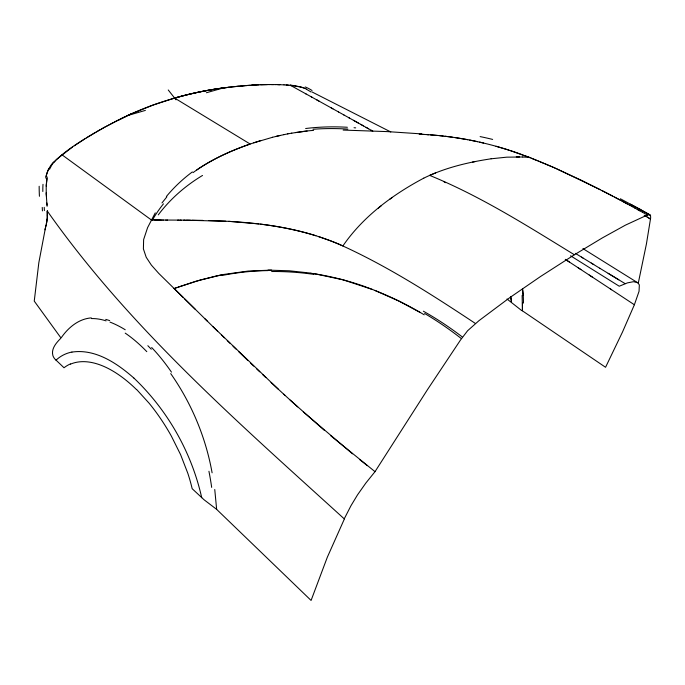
<?xml version="1.0" encoding="UTF-8"?>
<svg xmlns="http://www.w3.org/2000/svg" width="685" height="685" viewBox="0 0 685 685"><rect width="100%" height="100%" fill="white"/><g stroke="black" fill="none" stroke-linecap="round" stroke-linejoin="round"><path stroke-width="1.03" d="M46.212 185.892L46.237 193.487M46.212 186.08L47.205 176.97M46.246 185.224L46.914 178.579M47.111 219.414L47.059 219.817A21.098 9.051 87.2 0 1 46.691 222.36L46.571 222.933M46.537 223.105L46.374 223.867M45.433 227.994L46.76 221.871A25.833 10.917 87.3 0 0 47.248 211.134M45.005 229.835L45.219 228.918M45.39 228.182L38.84 262.638L34.25 301.1L61.033 338.048C67.986 327.815 78.492 318.876 91.293 317.891M45.27 228.67L45.553 227.446M46.118 225.057L45.664 226.966M507.003 299.002L521.482 310.408A5.386 4.846 85.7 0 0 522.227 310.707L605.557 367.28L622.502 332.019L634.378 304.757L639.045 291.322L639.336 284.926L637.812 282.657L633.462 281.706L627.426 282.879L619.24 286.227L570.571 255.788M49.585 169.263L50.724 166.917M344.375 518.982L327.31 557.265L311.084 600.437L216.648 509.366L204.113 499.81L192.168 488.696A108.281 54.791 62.4 0 0 187.844 473.369L180.575 454.592L171.447 436.259A118.873 59.758 62.4 0 0 149.065 403.165L136.572 389.431M155.247 212.889L147.6 227.617L143.627 239.587L143.396 248.903L146.205 257.26L151.368 265.095L158.774 273.418L217.642 331.257M47.334 210.552L47.359 211.134C129.765 328.235 238.937 423.099 344.23 518.853L350.994 505.676L357.536 494.835L365.85 483.045L375.012 471.657L427.517 389.585L460.457 340.085L467.607 330.735L478.969 320.666L509.563 297.795L540.611 276.457L574.381 254.769M161.985 202.931L166.84 196.86M53.764 162.379L55.802 160.102M60.485 338.595C56.161 342.954 51.015 348.905 52.882 355.524A17.433 11.585 4.5 0 0 54.92 359.06L64.022 367.768A112.828 56.855 62.5 0 1 70.435 363.923M56.333 159.562L72.524 147.01M423.758 178.151C392.599 194.694 363.033 216.588 342.894 245.941C316.787 234.201 288.668 227.608 260.334 224.106M378.377 208.103L381.151 205.877M95.087 132.565C80.599 141.667 65.135 150.238 53.37 162.867A44.182 35.235 47.3 0 0 50.707 166.9M389.525 199.455L392.325 197.4M74.271 145.794L84.632 138.927M196.826 169.889C213.215 158.697 231.461 150.52 250.153 144.03L174.641 98.075L153.106 105.036L131.417 113.847M86.301 137.865L105.387 126.785M96.123 131.965L100.258 129.611M101.294 129.037L115.731 121.408M106.466 126.22L107.502 125.672M108.53 125.124L109.566 124.576M110.602 124.036L113.684 122.444M114.318 122.118L118.796 119.866M116.133 121.202L122.701 117.957M118.651 119.944L119.336 119.61M118.95 119.798L120.003 119.276M120.663 118.95L121.314 118.633M120.834 118.865L121.956 118.325M121.853 118.359L123.591 117.529M123.206 117.709L127.008 115.885M122.872 117.871L125.329 116.69M123.822 117.418L124.43 117.118M125.03 116.835L125.62 116.544M423.767 178.151C444.865 167.774 467.983 162.285 491.119 158.792M125.92 116.407L127.376 115.714M126.93 115.928L128.943 114.977M127.838 115.5L130.287 114.361M129.191 114.866L129.936 114.523M130.184 114.404L131.1 113.984M130.672 114.181L131.905 113.624M435.643 172.877L429.666 175.386C480.759 196.235 527.501 226.016 574.39 254.76L602.389 237.883L625.414 225.151L645.69 215.775L649.174 214.679L650.536 215.552L650.656 217.856L646.434 243.894L638.283 283.111L582.909 248.586M183.212 297.461L174.144 288.573L174.675 288.385M174.144 288.573L176.131 287.837M175.026 288.257L195.662 281.347L216.357 275.969M178.134 287.109L200.491 279.942L221.88 274.831M253.715 142.831L272.57 137.274M261.25 140.434C239.69 147.069 218.549 155.683 199.592 168.039A307.094 211.391 35.4 0 0 193.076 172.611M127.949 115.448L145.366 110.405M206.425 92.74L223.13 87.997M174.641 98.075C204.738 89.427 236.042 85.24 267.321 84.589M272.459 137.291L280.199 135.442M276.226 136.358L284.035 134.62M472.479 162.105L475.587 161.472M283.821 134.662L287.897 133.858M287.649 133.9L291.776 133.155M71.942 352.099C95.352 348.554 117.101 363.307 133.832 378.009M291.493 133.207L303.549 131.452M295.363 132.573L307.128 131.058M491.102 158.792L506.78 157.165L522.792 156.993M224.74 87.783L216.563 88.913A555.818 407.498 54.6 0 0 174.666 98.101A550.243 404.347 54.3 0 0 127.907 115.414M224.218 87.851L226.923 87.517L225.305 87.714M227.471 87.449L229.09 87.252M228.55 87.32L231.787 86.944M232.326 86.884L244.083 85.728M235.546 86.533L236.616 86.43M237.686 86.319L238.217 86.267M241.951 85.908L243.021 85.813M244.083 85.728L250.436 85.248M246.206 85.556L247.268 85.479M255.736 84.949L251.489 85.18L258.896 84.803M260.737 84.734L269.419 84.563M269.222 84.572L273.606 84.58M267.989 270.121L289.224 270.781L310.921 273.135M271.568 270.113L248.27 271.054L223.867 274.437A398.987 318.071 88.6 0 0 216.366 275.995M271.337 84.563L275.695 84.606M167.054 220.056L178.562 220.108M165.804 220.048L167.474 220.073M177.715 220.125L185.147 220.15M166.035 220.065L163.193 220.048M179.872 220.116L181.182 220.125M161.788 220.039L163.321 220.039M516.327 156.865L519.547 156.891M160.384 220.031L162.097 220.031M183.734 220.159L228.687 221.332L258.793 223.918M160.864 220.022L156.231 219.996M186.483 220.159L190.516 220.202M159.648 220.005L154.185 219.971M191.869 220.21L202.88 220.39M156.034 219.971L152.472 219.919M153.063 219.953L151.299 219.902L61.967 154.793M152.618 219.945L151.291 219.928M275.558 84.597L279.865 84.7M277.665 84.64L284.035 84.863M343.159 130.073L387.308 131.606L421.797 133.917M208.497 220.519L225.75 221.178M283.975 84.863L290.851 85.274M419.828 134.234C455.123 135.741 490.16 142.763 523.263 155.101M419.186 134.2L425.179 134.525M522.792 156.993L529.342 157.413L553.009 167.191L582.156 180.635L612.544 196.021M286.107 84.974L288.197 85.094M228.73 221.349C258.168 223.01 287.691 226.923 315.913 235.734M426.935 134.637L428.724 134.757M306.015 93.922L290.269 85.231L299.979 86.704A36.322 25.927 54.4 0 1 303.952 88.04L304.979 88.553M291.039 85.282L291.81 85.342M430.514 134.885L437.732 135.493M291.998 85.36L292.769 85.428M292.957 85.445L302.847 87.646M439.556 135.673L443.212 136.058M445.053 136.264L452.485 137.206M454.36 137.471L467.744 139.68M313.764 273.572L343.091 279.822L372.614 289.541M469.696 140.048L477.599 141.675M479.603 142.12L483.636 143.062M496.026 146.265L508.861 150.126M105.721 319.373L109.694 320.606M509.948 150.477L529.342 157.413M318.568 236.573L331.805 241.283M365.242 286.792C385.749 294.19 405.546 303.566 424.22 314.817M524.393 155.521L530.087 157.696M332.336 241.488L338.929 244.194M531.235 158.141L536.997 160.444M374.798 290.389L398.773 300.998L420.384 312.591M538.153 160.915L539.318 161.395M540.474 161.865L543.967 163.321M545.14 163.809L551.005 166.318M339.263 244.339C387.239 265.9 431.661 294.473 475.407 323.474M552.178 166.823L553.36 167.337M554.542 167.859L555.723 168.382M556.905 168.904L600.248 189.651M311.932 91.91L390.792 131.965M601.944 190.516L619.968 199.952M306.306 89.161L310.973 91.936M614.462 197.032L627.434 203.976M620.387 198.778L640.278 209.49L630.5 204.164M622.023 201.056L629.935 205.329M629.635 205.166L632.435 206.699M632.178 206.553L634.935 208.069M634.721 207.957L639.961 210.852M637.281 209.362L642.479 212.247M290.269 85.231L291.271 85.779M305.433 93.605L311.958 97.21M311.324 96.859L319.133 101.183M316.675 99.822L332.927 108.838M649.851 214.816L639.953 209.31L650.125 214.987M331.24 107.905L338.587 111.989M338.407 111.886L343.921 114.96M642.393 212.204L647.53 215.073M343.519 114.737L349.47 118.06M348.477 117.512L363.512 125.937M353.46 120.303L358.478 123.112M360.652 124.327L371.972 130.707M366.047 127.359L368.581 128.789M371.124 130.227L372.82 131.186M644.191 215.27L650.433 218.969L647.274 217.085M645.176 215.852L646.229 216.46M618.786 279.797L599.709 268.203M625.14 283.65L608.152 273.341M591.301 263.083L599.94 268.349M575.349 253.347L582.926 257.98M581.437 257.063L593.741 264.573M443.812 181.611L445.515 182.672M565.656 259.581L580.923 269.582M565.271 259.332L569.363 262.012M589.254 275.045L611.594 289.738M578.234 267.818L592.593 277.245M610.318 288.899L634.378 304.757M330.727 435.746L375.012 471.657M359.788 459.686L367.34 465.672M352.51 453.83L303.309 411.916M324.322 430.326L290.157 400.074M297.701 406.924L283.71 394.183M284.814 395.211L271.054 382.47M278.452 389.354L213.138 326.831M133.875 378.051C167.534 410.024 191.603 452.357 201.715 497.704M262.792 374.712L265.857 377.598M256.712 368.95L259.743 371.827M250.693 363.221L253.69 366.081M247.705 360.361L238.851 351.842M233.028 346.208L235.931 349.025M227.266 340.616L230.143 343.408M221.572 335.068L224.415 337.842M204.824 318.679L207.581 321.385M184.719 298.951L195.482 309.534M147.857 345.702L151.274 349.204M168.245 89.975L176.011 99.813M170.719 373.59C191.466 403.191 205.748 437.218 212.102 472.821M510.685 296.631L511.515 302.111L510.822 297.393M214.756 489.51L216.648 509.366M46.854 202.991L47.017 205.149M47.094 206.279L46.374 196.235M522.133 295.44L522.441 310.776L522.484 302.881M46.349 195.662L46.383 196.252M46.323 195.071L46.349 195.722M46.289 194.489L46.323 195.216M46.263 193.915L46.297 194.703M46.272 194.189L46.22 192.776M174.675 98.118A543.659 398.738 54 0 1 222.548 88.014M305.647 128.523A280.859 178.802 35.5 0 1 347.381 127.264M354.034 127.727A280.859 178.802 35.5 0 1 355.695 127.864M45.689 178.057A48.472 38.334 51.4 0 1 48.789 168.707M42.23 207.427A42.342 6.824 86.8 0 1 42.436 210.903M305.253 86.961A40.629 32.811 63.4 0 1 312.017 90.497M302.847 87.534A36.125 26.569 56.7 0 1 306.323 89.05M522.449 288.993A121.134 98.058 49.3 0 1 523.075 295.577M46.101 176.507A46.426 37.144 44.7 0 1 53.464 162.105M42.83 191.492A65.435 40.004 73 0 1 43.009 184.333M39.43 196.287A60.811 16.294 82.5 0 1 39.165 186.269M44.2 207.341A42.89 9.29 87.1 0 1 44.388 210.586M47.205 211.4A29.232 12.193 87.3 0 1 47.205 216.1M47.445 216.203A22.297 9.676 87.1 0 1 47.188 219.474M522.612 288.89A124.602 100.404 49.9 0 1 523.468 303.095M480.125 136.598A322.832 149.416 39.4 0 1 492.643 139.423M424.649 313.49A381.476 300.912 76.6 0 1 461.202 338.476M221.974 275.498A392.248 313.61 87.7 0 1 268.006 270.601M310.913 273.255A410.332 326.24 80.9 0 1 365.259 286.715M152.216 220.399A249.186 171.575 24.7 0 1 163.458 203.847M166.378 196.509A305.279 209.858 36 0 1 192.357 171.918M303.489 131.357A300.681 193.923 36.4 0 1 313.593 130.39M313.002 129.277A297.256 192.065 36.6 0 1 347.877 129.097M158.278 214.867A293.189 203.625 29 0 1 202.52 175.454M55.99 360.19A126.057 63.448 62.5 0 1 71.925 352.047M423.373 311.204A384.122 306.272 78.3 0 1 462.024 336.729M271.645 271.517A440.566 348.451 83.3 0 1 313.73 274.351M91.55 318.576A122.178 58.448 63 0 1 106.106 320.871M109.994 322.104A151.702 73.244 64.7 0 1 125.218 329.75M125.218 333.133A138.045 68.62 66.8 0 1 146.804 351.662M151.676 347.526A153.594 82.388 70.5 0 1 171.473 372.143M208.934 471.263A157.113 60.349 70.2 0 1 211.682 487.395M70.521 364.129A115.825 58.328 62.4 0 1 136.529 389.619"/></g></svg>
